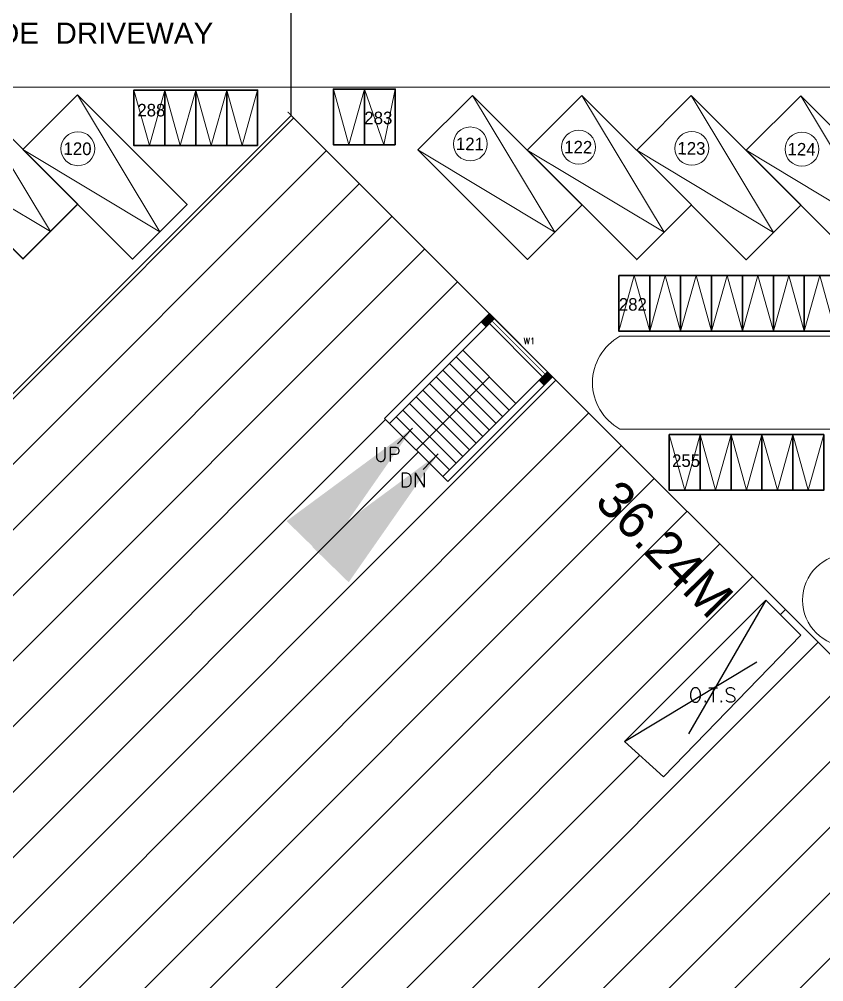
# Model space of a CAD drawing. Header units: metres. Extents: x 43 to 977, y 102 to 459.
# Drawn here: x 117.46 to 143.5, y 332.42 to 363.57 of the extents above; entities that cross this region are included whole.
import ezdxf

# ---------------------------------------------------------------- set-up
doc = ezdxf.new("R2010")
doc.units = ezdxf.units.M
doc.header["$MEASUREMENT"] = 0
doc.header["$PDMODE"] = 3
doc.linetypes.add('HIDDEN', pattern=[0.375, 0.25, -0.125])
doc.layers.get('0').update_dxf_attribs({"lineweight": 0})
doc.layers.get('Defpoints').update_dxf_attribs({"lineweight": 0})
for name, color, linetype, lineweight in [('6A', 30, 'Continuous', 0), ('BLK_1_LVL_0_BLDG_FOOT_PRINT', 4, 'Continuous', 35), ('BLK_1_LVL_0_REAR_SETBACK', 4, 'Continuous', 35), ('Column', 1, 'Continuous', 0), ('FLOOR-GROUND', 231, 'Continuous', 0), ('HAT', 1, 'Continuous', 0), ('hatch', 7, 'Continuous', 0), ('ILAND', 7, 'Continuous', 0), ('PARKING_SLOT', 4, 'Continuous', 35), ('Staircase', 140, 'Continuous', 0), ('TE', 9, 'Continuous', 0), ('TEXT', 130, 'Continuous', 0), ('TWO_WHEELER_PARKING', 4, 'Continuous', 35), ('WALL', 7, 'Continuous', 0), ('WIN', 13, 'Continuous', 0)]:
    doc.layers.add(name, color=color, linetype=linetype, lineweight=lineweight)
doc.styles.add('AR', font='arial.ttf')
doc.styles.add('ARIAL NARROW', font='')
doc.styles.get("Standard").update_dxf_attribs({"font": 'romans.shx'})
doc.styles.add('visa', font='swissc.ttf')
doc.styles.get('ARIAL NARROW').set_extended_font_data('Lydian BT')
doc.dimstyles.new('Copy of S-2', dxfattribs={"dimtxt": 10.5, "dimasz": 5, "dimexe": 2, "dimexo": 50, "dimgap": 5, "dimtad": 0, "dimtoh": 1, "dimdec": 1, "dimzin": 0, "dimdsep": 46, "dimlunit": 4, "dimtxsty": 'ARIAL NARROW', "dimcen": 0.09, "dimdle": 3, "dimse1": 1, "dimse2": 1, "dimclrd": 35, "dimclre": 35, "dimclrt": 5, "dimadec": 0, "dimazin": 0, "dimtfac": 1, "dimtdec": 1, "dimtofl": 0, "dimtmove": 0, "dimatfit": 3, "dimfxl": 0, "dimtolj": 1, "dimtzin": 0, "dimarcsym": 0})
doc.dimstyles.new('o3', dxfattribs={"dimscale": 0.23, "dimtxt": 0.9, "dimasz": 1, "dimexe": 5, "dimexo": 9, "dimgap": 0.23, "dimtad": 0, "dimzin": 3, "dimdsep": 46, "dimtxsty": 'visa', "dimblk": 'ARCHTICK', "dimcen": 0.09, "dimse1": 1, "dimse2": 1, "dimclrd": 7, "dimclre": 256, "dimclrt": 7, "dimadec": 0, "dimazin": 0, "dimtfac": 0.23, "dimtofl": 0, "dimtmove": 2, "dimatfit": 1, "dimldrblk": 'ARCHTICK', "dimfxl": 0, "dimtolj": 1, "dimtzin": 0, "dimarcsym": 0})
pattern_1 = [(135, (5503.177018, 1924.4364394), (0.0022447263868, 0.0022447263868), [])]

# ---------------------------------------------------------------- blocks, each defined once
blk = doc.blocks.new('_ArchTick')
at = {"color": 0, "const_width": 0.15}
blk.add_lwpolyline([(-0.5, -0.5), (0.5, 0.5)], dxfattribs=at)
blk = doc.blocks.new('*D26')
at = {"layer": 'Defpoints', "color": 0, "lineweight": 30}
for p in [(126.261, 397.718), (126.261, 397.718), (126.261, 360.461)]:
    blk.add_point(p, dxfattribs=at)
at = {"layer": 'WALL', "color": 7, "lineweight": -2}
for p, q in [((126.261, 397.718), (126.261, 379.44)), ((126.261, 360.461), (126.261, 378.739))]:
    blk.add_line(p, q, dxfattribs=at)
at = {"layer": 'WALL', "color": 7, "lineweight": -2, "xscale": 0.23, "yscale": 0.23, "zscale": 0.23}
for p, rotation in [((126.261, 397.718), 90), ((126.261, 360.461), 270)]:
    blk.add_blockref('_ArchTick', p, dxfattribs=dict(at, rotation=rotation))
at = {"layer": 'WALL', "color": 7, "insert": (126.261, 379.089), "char_height": 0.207, "attachment_point": 5, "rotation": 90, "style": 'visa'}
blk.add_mtext('\\A1;37.26', dxfattribs=at)

msp = doc.modelspace()

# ---------------------------------------------------------------- hatches: boundary and pattern name
at = {"layer": 'hatch'}
h = msp.add_hatch(dxfattribs=at)
h.set_pattern_fill('ANSI31', color=256, scale=0.025396, angle=90, style=0)
h.set_pattern_definition(pattern_1)
h.paths.add_polyline_path([(132.4078, 353.7759), (132.56942, 353.61428), (132.83879, 353.88365), (132.67717, 354.04527)])
h = msp.add_hatch(dxfattribs=at)
h.set_pattern_fill('ANSI31', color=256, scale=0.025396, angle=90, style=0)
h.set_pattern_definition(pattern_1)
h.paths.add_polyline_path([(132.4078, 353.7759), (132.56942, 353.61428), (132.83879, 353.88365), (132.67717, 354.04527)])
h = msp.add_hatch(dxfattribs=at)
h.set_pattern_fill('ANSI31', color=256, scale=0.025396, angle=90, style=0)
h.set_pattern_definition([(135, (5505.057833, 1922.5556242), (0.0022447263868, 0.0022447263868), [])])
h.paths.add_polyline_path([(134.28861, 351.89509), (134.45023, 351.73347), (134.7196, 352.00284), (134.55798, 352.16446)])
h = msp.add_hatch(dxfattribs=at)
h.set_pattern_fill('ANSI31', color=256, scale=0.025396, angle=90, style=0)
h.set_pattern_definition([(135, (5505.057833, 1922.5556242), (0.0022447263868, 0.0022447263868), [])])
h.paths.add_polyline_path([(134.28861, 351.89509), (134.45023, 351.73347), (134.7196, 352.00284), (134.55798, 352.16446)])
at = {"layer": 'TE', "ltscale": 45}
h = msp.add_hatch(dxfattribs=at)
h.set_pattern_fill('ANSI31', color=256, scale=12)
h.set_pattern_definition([(45, (-323199.068, -35507.0351), (-1.060660172, 1.060660172), [])])
h.paths.add_polyline_path([(91.17815, 277.58731, -0.06867483), (95.0402, 295.19823), (100.58273, 292.62276), (100.50862, 292.46327), (100.71367, 292.36799), (100.78778, 292.52747), (100.80896, 292.57304), (101.73002, 294.55521), (101.45661, 294.68225), (101.18321, 294.80929), (100.90981, 294.93633), (100.63641, 295.06338), (100.36301, 295.19042), (100.08961, 295.31746), (99.8162, 295.44451), (99.5428, 295.57155), (99.2694, 295.69859), (98.996, 295.82563), (98.7226, 295.95268), (98.44919, 296.07972), (97.52813, 294.09756), (95.05764, 295.24553, -0.01776211), (96.83528, 299.57873, -0.00085724), (96.92883, 299.78459), (102.87588, 297.02115), (102.26995, 295.71716), (101.99655, 295.84421), (101.72315, 295.97125), (101.44974, 296.09829), (101.17634, 296.22534), (100.90294, 296.35238), (100.62954, 296.47942), (100.35614, 296.60646), (100.08273, 296.73351), (99.80933, 296.86055), (99.53593, 296.98759), (99.26253, 297.11464), (98.98913, 297.24168), (98.57624, 296.35312), (98.84964, 296.22608), (99.12304, 296.09904), (99.39644, 295.97199), (99.66984, 295.84495), (99.94325, 295.71791), (100.21665, 295.59086), (100.49005, 295.46382), (100.76345, 295.33678), (101.03685, 295.20974), (101.31026, 295.08269), (101.58366, 294.95565), (101.85706, 294.82861), (102.26995, 295.71716), (102.87588, 297.02115), (96.92883, 299.78459, -0.02864471), (100.45195, 306.46156, -0.03969234), (107.60905, 316.87769, -0.00203914), (108.02069, 317.38109, -0.00474974), (108.99534, 318.54052, -0.01761821), (112.79819, 322.67404), (100.6364, 334.83589), (126.26147, 360.46096), (132.67717, 354.04527), (132.51614, 353.88424), (132.4078, 353.7759), (129.28314, 350.65124), (129.44476, 350.48962), (130.30436, 349.63003), (131.16395, 348.77043), (131.32557, 348.60881), (134.7196, 352.00284), (151.88655, 334.83589), (139.73598, 322.68532, -0.07802899), (154.40021, 302.09226, -0.0779781), (162.04496, 278.01254), (162.04759, 277.99595), (162.04759, 262.35059), (157.10482, 262.35099), (157.10482, 262.12488), (157.10482, 259.71304), (157.40629, 259.71304), (157.70777, 259.71304), (158.00925, 259.71304), (158.31073, 259.71304), (158.6122, 259.71304), (158.91368, 259.71304), (159.21516, 259.71304), (159.51663, 259.71304), (159.81811, 259.71304), (160.11959, 259.71304), (160.42107, 259.71304), (160.72254, 259.71304), (160.72254, 260.5826), (160.72254, 262.12459), (162.04759, 262.12448), (162.04759, 257.22585), (160.72254, 257.22585), (160.72254, 259.41156), (160.42107, 259.41156), (160.11959, 259.41156), (159.81811, 259.41156), (159.51663, 259.41156), (159.21516, 259.41156), (158.91368, 259.41156), (158.6122, 259.41156), (158.31073, 259.41156), (158.00925, 259.41156), (157.70777, 259.41156), (157.40629, 259.41156), (157.10482, 259.41156), (157.10482, 257.22585), (157.10482, 256.99974), (162.04759, 256.99974), (162.04759, 239.64703), (133.49294, 239.64703), (119.21746, 239.64703), (104.49117, 239.64703), (103.27278, 239.64703), (102.05314, 239.64703), (91.17815, 239.64703), (91.17815, 248.78965), (95.74946, 248.78965), (95.74946, 249.01822), (95.74946, 249.02158), (95.74946, 250.23724), (95.74946, 251.45289), (95.74946, 251.45625), (95.74946, 251.68482), (91.17815, 251.68482)])
h.paths.add_polyline_path([(102.32816, 260.21923), (102.70506, 256.68827), (149.82721, 256.68827), (149.93199, 257.36773, 0.19162182), (135.92656, 309.22222), (130.41311, 309.19492), (130.41801, 303.28228), (122.11427, 303.28228), (122.10941, 309.16642), (116.60112, 309.21609, 0.18139381), (102.32816, 260.21923)], flags=16)
h.paths.add_polyline_path([(112.38592, 270.03447), (112.38592, 266.4629), (131.9988, 266.4629), (131.9988, 270.03447)], flags=0)
h.paths.add_polyline_path([(123.47763, 285.64241), (123.47763, 283.20184), (128.64004, 283.20184), (128.64004, 285.64241)], flags=8)
h.paths.add_polyline_path([(121.03609, 282.76555), (121.03609, 280.30227), (130.15144, 280.30227), (130.15144, 282.76555)], flags=8)
h.paths.add_polyline_path([(122.93749, 279.78343), (122.93749, 277.32015), (128.50666, 277.32015), (128.50666, 279.78343)], flags=8)
h.paths.add_polyline_path([(112.38883, 270.08228), (112.38883, 266.83846), (131.74515, 266.83846), (131.74515, 270.08228)], flags=8)
h.paths.add_polyline_path([(122.11536, 317.9793), (122.11536, 312.55271), (122.16561, 312.55271), (130.07939, 312.55271), (130.12963, 312.55271), (130.12963, 317.9793), (130.07939, 317.9793), (127.96905, 317.9793), (127.96905, 317.67782), (127.96905, 317.37634), (127.96905, 317.07486), (127.96905, 316.77339), (127.96905, 316.47191), (127.96905, 316.17043), (127.96905, 315.86895), (127.96905, 315.56748), (127.96905, 315.266), (127.96905, 314.96452), (127.96905, 314.66305), (127.96905, 314.36157), (130.07939, 314.36157), (130.07939, 312.55271), (122.16561, 312.55271), (122.16561, 314.36157), (124.27595, 314.36157), (124.27595, 314.66305), (124.27595, 314.96452), (124.27595, 315.266), (124.27595, 315.56748), (124.27595, 315.86895), (124.27595, 316.17043), (124.27595, 316.47191), (124.27595, 316.77339), (124.27595, 317.07486), (124.27595, 317.37634), (124.27595, 317.67782), (124.27595, 317.9793), (122.16561, 317.9793)], flags=16)
h.paths.add_polyline_path([(123.20216, 314.96452), (122.96144, 315.266), (122.72073, 314.96452), (122.96144, 314.96452)], flags=0)
h.paths.add_polyline_path([(129.52427, 314.96452), (129.28355, 315.266), (129.04284, 314.96452), (129.28355, 314.96452)], flags=0)
h.paths.add_polyline_path([(129.28355, 314.96452), (129.28355, 315.266), (129.52427, 314.96452)], flags=0)
h.paths.add_polyline_path([(137.04442, 340.1963), (138.30419, 339.05243), (142.755, 343.6442), (141.62366, 344.77554)], flags=16)
h.paths.add_polyline_path([(151.72332, 292.57304), (151.74449, 292.52747), (151.8186, 292.36799), (152.02365, 292.46327), (151.94954, 292.62276), (151.92837, 292.66832), (152.27012, 292.82713), (152.54352, 292.95417), (152.81692, 293.08121), (153.09033, 293.20826), (153.36373, 293.3353), (153.63713, 293.46234), (153.91053, 293.58938), (154.18393, 293.71643), (154.45734, 293.84347), (154.73074, 293.97051), (155.00414, 294.09756), (154.08308, 296.07972), (153.80968, 295.95268), (153.53627, 295.82563), (153.26287, 295.69859), (152.98947, 295.57155), (152.71607, 295.44451), (152.44267, 295.31746), (152.16926, 295.19042), (151.89586, 295.06338), (151.62246, 294.93633), (151.34906, 294.80929), (150.80225, 294.55521)], flags=16)
h.paths.add_polyline_path([(126.81382, 247.18969), (127.04239, 247.18969), (129.4737, 247.18969), (129.70226, 247.18969), (129.70226, 247.57064), (129.70226, 251.60863), (129.70226, 251.98957), (129.4737, 251.98957), (128.25804, 251.98957), (127.04239, 251.98957), (126.81382, 251.98957), (126.81382, 251.60863), (126.81382, 247.57064)], flags=16)
h.paths.add_polyline_path([(127.04239, 247.41826), (129.4737, 247.41826), (129.4737, 247.57064), (129.4737, 248.63728), (129.4737, 248.94203), (129.4737, 249.24678), (129.4737, 249.55154), (129.4737, 249.85629), (129.4737, 250.16105), (129.4737, 250.4658), (129.4737, 250.77056), (129.4737, 251.07531), (129.4737, 251.38006), (129.4737, 251.60863), (129.4737, 251.68482), (128.25804, 251.68482), (127.04239, 251.68482), (127.04239, 251.60863), (127.04239, 251.38006), (127.04239, 251.07531), (127.04239, 250.77056), (127.04239, 250.4658), (127.04239, 250.16105), (127.04239, 249.85629), (127.04239, 249.55154), (127.04239, 249.24678), (127.04239, 248.94203), (127.04239, 248.63728), (127.04239, 247.57064)], flags=0)
h.paths.add_polyline_path([(150.67521, 294.82861), (150.94861, 294.95565), (151.22202, 295.08269), (151.49542, 295.20974), (151.76882, 295.33678), (152.04222, 295.46382), (152.31562, 295.59086), (152.58903, 295.71791), (152.86243, 295.84495), (153.13583, 295.97199), (153.40923, 296.09904), (153.68263, 296.22608), (153.95604, 296.35312), (153.54315, 297.24168), (153.26974, 297.11464), (152.99634, 296.98759), (152.72294, 296.86055), (152.44954, 296.73351), (152.17614, 296.60646), (151.90273, 296.47942), (151.62933, 296.35238), (151.35593, 296.22534), (151.08253, 296.09829), (150.80913, 295.97125), (150.53572, 295.84421), (150.26232, 295.71716)], flags=16)
h.paths.add_polyline_path([(119.14222, 245.81118), (119.14222, 244.38956), (132.5248, 244.38956), (132.5248, 245.81118)], flags=8)
h.paths.add_polyline_path([(120.87811, 325.04393), (120.87811, 323.59813), (131.45718, 323.59813), (131.45718, 325.04393)], flags=8)
h.paths.add_polyline_path([(155.59975, 262.1032), (155.59975, 261.16488), (156.99012, 261.16488), (156.99012, 262.1032)], flags=8)
h.paths.add_polyline_path([(124.62103, 315.90543), (124.93297, 315.90164), (124.96243, 318.32239), (124.65049, 318.32619)], flags=8)
h.paths.add_polyline_path([(124.35845, 319.0436), (124.35845, 318.40467), (125.3052, 318.40467), (125.3052, 319.0436)], flags=8)
h.paths.add_polyline_path([(102.38741, 295.88713), (102.38741, 295.2482), (103.33415, 295.2482), (103.33415, 295.88713)], flags=8)
h.paths.add_polyline_path([(139.07243, 342.05004), (139.07243, 341.34413), (140.95517, 341.34413), (140.95517, 342.05004)], flags=8)
h.paths.add_polyline_path([(149.99781, 294.93199), (150.13591, 294.65226), (152.30671, 295.72397), (152.1686, 296.00371)], flags=8)
h.paths.add_polyline_path([(149.36752, 295.88713), (149.36752, 295.2482), (150.31426, 295.2482), (150.31426, 295.88713)], flags=8)
h.paths.add_polyline_path([(96.19098, 249.99332), (96.19098, 249.28252), (97.24423, 249.28252), (97.24423, 249.99332)], flags=8)
h.paths.add_polyline_path([(96.19098, 251.17113), (96.19098, 250.46032), (97.22202, 250.46032), (97.22202, 251.17113)], flags=8)
h.paths.add_polyline_path([(127.40294, 252.84202), (127.40294, 252.36814), (128.10511, 252.36814), (128.10511, 252.84202)], flags=8)
h.paths.add_polyline_path([(128.63818, 252.84202), (128.63818, 252.36814), (129.32555, 252.36814), (129.32555, 252.84202)], flags=8)
h.paths.add_polyline_path([(128.91161, 349.84542), (128.91161, 349.13461), (129.96486, 349.13461), (129.96486, 349.84542)], flags=8)
h.paths.add_polyline_path([(129.74444, 349.01258), (129.74444, 348.30178), (130.77548, 348.30178), (130.77548, 349.01258)], flags=8)
h.paths.add_polyline_path([(124.7363, 241.53012), (124.7282, 239.68268), (130.49853, 239.65737), (130.50663, 241.50481)], flags=8)
h.paths.add_polyline_path([(107.06265, 331.42937), (105.73906, 330.14048), (109.61309, 326.16216), (110.93668, 327.45105)], flags=8)
h.paths.add_polyline_path([(111.9074, 345.83379), (113.16327, 344.47883), (117.40012, 348.40584), (116.14424, 349.7608)], flags=8)
h.paths.add_polyline_path([(136.99224, 349.09609), (135.67836, 347.79732), (139.73953, 343.68889), (141.05342, 344.98767)], flags=8)
h.paths.add_polyline_path([(160.14384, 264.91492), (161.99129, 264.90682), (162.01663, 270.68364), (160.16918, 270.69174)], flags=8)
h.paths.add_polyline_path([(94.46202, 311.65734), (94.46202, 310.42534), (103.43465, 310.42534), (103.43465, 311.65734)], flags=24)
h.paths.add_polyline_path([(100.36367, 296.00371), (100.22556, 295.72397), (102.39636, 294.65226), (102.53446, 294.93199)], flags=24)
h.paths.add_polyline_path([(156.97285, 259.2463), (156.98812, 258.93471), (159.40615, 259.05321), (159.39088, 259.36481)], flags=24)
h.paths.add_polyline_path([(102.91115, 238.99912), (103.61826, 238.99912), (103.61826, 240.97791), (102.91115, 240.97791)], flags=24)
h.paths.add_polyline_path([(90.72716, 254.00341), (92.57461, 253.99531), (92.59995, 259.77213), (90.7525, 259.78023)], flags=24)
h.paths.add_polyline_path([(97.73608, 301.95905), (99.29731, 300.97128), (102.38858, 305.85725), (100.82734, 306.84501)], flags=24)
h.paths.add_polyline_path([(157.6124, 290.06676), (159.26803, 290.88652), (156.70254, 296.06791), (155.04691, 295.24815)], flags=24)
h.paths.add_polyline_path([(142.83889, 328.3919), (144.09477, 327.03695), (148.16738, 330.81173), (146.9115, 332.16669)], flags=24)

# ---------------------------------------------------------------- linework, layer by layer
at = {"layer": 'BLK_1_LVL_0_BLDG_FOOT_PRINT', "color": 1, "lineweight": 35}
msp.add_lwpolyline([(126.2631, 360.46096), (100.63803, 334.83589), (112.79982, 322.67404, 0.02441008), (107.61068, 316.87769, 0.03969234), (100.45358, 306.46156, 0.11653594), (91.17978, 277.58731), (91.17978, 239.64703), (162.05085, 239.64703), (162.04922, 277.99595, 0.15701398), (139.73761, 322.68532), (151.88818, 334.83589)], format="xyb", close=True, dxfattribs=at)
at = {"layer": 'BLK_1_LVL_0_REAR_SETBACK', "color": 11, "lineweight": 35, "ltscale": 20}
msp.add_lwpolyline([(177.50114, 397.7196), (82.32691, 397.7196), (82.32691, 334.83589), (100.63803, 334.83589), (126.2631, 360.46096), (151.88818, 334.83589), (177.21386, 334.83589), (177.21386, 376.99535)], close=True, dxfattribs=at)
at = {"layer": 'Column'}
for points in [[(132.4078, 353.7759), (132.67717, 354.04527), (132.83879, 353.88365), (132.56942, 353.61428), (132.4078, 353.7759)], [(132.4078, 353.7759), (132.67717, 354.04527), (132.83879, 353.88365), (132.56942, 353.61428), (132.4078, 353.7759)], [(134.28861, 351.89509), (134.55798, 352.16446), (134.7196, 352.00284), (134.45023, 351.73347), (134.28861, 351.89509)], [(134.28861, 351.89509), (134.55798, 352.16446), (134.7196, 352.00284), (134.45023, 351.73347), (134.28861, 351.89509)]]:
    msp.add_lwpolyline(points, dxfattribs=at)
at = {"layer": 'FLOOR-GROUND', "color": 101, "ltscale": 20}
for points in [[(128.62731, 359.50873), (127.62731, 359.50873), (127.62731, 361.30873), (128.62731, 361.30873)], [(129.62731, 359.50873), (128.62731, 359.50873), (128.62731, 361.30873), (129.62731, 361.30873)], [(122.17186, 359.47952), (121.17186, 359.47952), (121.17186, 361.27952), (122.17186, 361.27952)], [(123.17186, 359.47952), (122.17186, 359.47952), (122.17186, 361.27952), (123.17186, 361.27952)], [(124.17186, 359.47952), (123.17186, 359.47952), (123.17186, 361.27952), (124.17186, 361.27952)], [(125.17186, 359.47952), (124.17186, 359.47952), (124.17186, 361.27952), (125.17186, 361.27952)], [(138.86485, 353.47458), (137.86485, 353.47458), (137.86485, 355.27458), (138.86485, 355.27458)], [(139.86485, 353.47458), (138.86485, 353.47458), (138.86485, 355.27458), (139.86485, 355.27458)], [(140.86485, 353.47458), (139.86485, 353.47458), (139.86485, 355.27458), (140.86485, 355.27458)], [(141.86485, 353.47458), (140.86485, 353.47458), (140.86485, 355.27458), (141.86485, 355.27458)], [(142.86485, 353.47458), (141.86485, 353.47458), (141.86485, 355.27458), (142.86485, 355.27458)], [(143.86485, 353.47458), (142.86485, 353.47458), (142.86485, 355.27458), (143.86485, 355.27458)], [(139.49592, 348.32962), (138.49592, 348.32962), (138.49592, 350.12962), (139.49592, 350.12962)], [(140.49592, 348.32962), (139.49592, 348.32962), (139.49592, 350.12962), (140.49592, 350.12962)], [(141.49592, 348.32962), (140.49592, 348.32962), (140.49592, 350.12962), (141.49592, 350.12962)], [(142.49592, 348.32962), (141.49592, 348.32962), (141.49592, 350.12962), (142.49592, 350.12962)], [(143.49592, 348.32962), (142.49592, 348.32962), (142.49592, 350.12962), (143.49592, 350.12962)]]:
    msp.add_lwpolyline(points, close=True, dxfattribs=at)
at = {"layer": 'FLOOR-GROUND', "color": 140, "ltscale": 20}
for points in [[(117.58128, 355.81496), (119.34933, 357.58301), (115.80575, 361.12659), (114.0377, 359.35854), (117.58128, 355.81496)], [(121.12112, 355.81122), (122.88917, 357.57926), (119.34558, 361.12285), (117.57754, 359.3548), (121.12112, 355.81122)], [(133.90517, 355.79624), (135.67322, 357.56429), (132.12964, 361.10787), (130.36159, 359.33982), (133.90517, 355.79624)], [(137.44501, 355.7925), (139.21306, 357.56054), (135.66948, 361.10412), (133.90143, 359.33608), (137.44501, 355.7925)], [(140.98485, 355.78875), (142.7529, 357.5568), (139.20931, 361.10038), (137.44127, 359.33233), (140.98485, 355.78875)], [(144.52469, 355.78501), (146.29273, 357.55305), (142.74915, 361.09664), (140.98111, 359.32859), (144.52469, 355.78501)]]:
    msp.add_lwpolyline(points, dxfattribs=at)
at = {"layer": 'HAT', "linetype": 'HIDDEN', "lineweight": 25, "ltscale": 20}
for p, q in [((141.62366, 344.77554), (138.30419, 339.05243)), ((137.04442, 340.1963), (142.755, 343.6442))]:
    msp.add_line(p, q, dxfattribs=at)
at = {"layer": 'PARKING_SLOT', "color": 30, "lineweight": 35, "ltscale": 20}
for points in [[(115.8045, 361.12535), (114.03646, 359.3573), (117.58004, 355.81372), (119.34808, 357.58176)], [(119.34434, 361.1216), (117.57629, 359.35355), (121.11988, 355.80997), (122.88792, 357.57802)], [(132.12964, 361.10787), (130.36159, 359.33982), (133.90517, 355.79624), (135.67322, 357.56429)], [(135.66948, 361.10412), (133.90143, 359.33608), (137.44501, 355.7925), (139.21306, 357.56054)], [(139.20931, 361.10038), (137.44127, 359.33233), (140.98485, 355.78875), (142.7529, 357.5568)], [(142.74915, 361.09664), (140.98111, 359.32859), (144.52469, 355.78501), (146.29273, 357.55305)]]:
    msp.add_lwpolyline(points, close=True, dxfattribs=at)
at = {"layer": 'Staircase'}
for p, q in [((131.5997, 352.64456), (133.31889, 350.92537)), ((131.81519, 352.86006), (133.53439, 351.14086)), ((131.3842, 352.42907), (133.1034, 350.70987)), ((132.67479, 352.00046), (130.30436, 349.63003)), ((130.95322, 351.99808), (132.67241, 350.27889)), ((131.16871, 352.21357), (132.8879, 350.49438)), ((130.73772, 351.78259), (132.45692, 350.06339)), ((130.30673, 351.3516), (132.02593, 349.6324)), ((130.52223, 351.56709), (132.24142, 349.8479)), ((130.09124, 351.13611), (131.81044, 349.41691)), ((129.87575, 350.92061), (131.59494, 349.20142)), ((129.44476, 350.48962), (131.16395, 348.77043)), ((129.66025, 350.70512), (131.37945, 348.98592))]:
    msp.add_line(p, q, dxfattribs=at)
at = {"layer": 'TWO_WHEELER_PARKING', "color": 2, "lineweight": 35, "ltscale": 20}
for points in [[(128.62731, 359.50873), (127.62731, 359.50873), (127.62731, 361.30873), (128.62731, 361.30873)], [(129.62731, 359.50873), (128.62731, 359.50873), (128.62731, 361.30873), (129.62731, 361.30873)], [(122.17186, 359.47952), (121.17186, 359.47952), (121.17186, 361.27952), (122.17186, 361.27952)], [(123.17186, 359.47952), (122.17186, 359.47952), (122.17186, 361.27952), (123.17186, 361.27952)], [(124.17186, 359.47952), (123.17186, 359.47952), (123.17186, 361.27952), (124.17186, 361.27952)], [(125.17186, 359.47952), (124.17186, 359.47952), (124.17186, 361.27952), (125.17186, 361.27952)], [(136.86485, 355.27458), (137.86485, 355.27458), (137.86485, 353.47458), (136.86485, 353.47458)], [(137.86485, 355.27458), (138.86485, 355.27458), (138.86485, 353.47458), (137.86485, 353.47458)], [(138.86485, 355.27458), (139.86485, 355.27458), (139.86485, 353.47458), (138.86485, 353.47458)], [(139.86485, 355.27458), (140.86485, 355.27458), (140.86485, 353.47458), (139.86485, 353.47458)], [(140.86485, 355.27458), (141.86485, 355.27458), (141.86485, 353.47458), (140.86485, 353.47458)], [(141.86485, 355.27458), (142.86485, 355.27458), (142.86485, 353.47458), (141.86485, 353.47458)], [(142.86485, 355.27458), (143.86485, 355.27458), (143.86485, 353.47458), (142.86485, 353.47458)], [(138.49592, 350.12962), (139.49592, 350.12962), (139.49592, 348.32962), (138.49592, 348.32962)], [(139.49592, 350.12962), (140.49592, 350.12962), (140.49592, 348.32962), (139.49592, 348.32962)], [(140.49592, 350.12962), (141.49592, 350.12962), (141.49592, 348.32962), (140.49592, 348.32962)], [(141.49592, 350.12962), (142.49592, 350.12962), (142.49592, 348.32962), (141.49592, 348.32962)], [(142.49592, 350.12962), (143.49592, 350.12962), (143.49592, 348.32962), (142.49592, 348.32962)]]:
    msp.add_lwpolyline(points, close=True, dxfattribs=at)
at = {"layer": 'WALL', "ltscale": 20}
for p, q in [((159.52553, 361.36827), (104.08463, 361.36827)), ((127.62731, 361.30873), (128.12731, 359.50873)), ((128.12731, 359.50873), (128.62731, 361.30873)), ((128.62731, 361.30873), (129.25961, 359.50873)), ((129.25961, 359.50873), (129.62731, 361.30873)), ((118.4653, 356.69898), (115.80575, 361.12659)), ((122.00514, 356.69524), (119.34558, 361.12285)), ((121.17186, 361.27952), (121.67186, 359.47952)), ((121.67186, 359.47952), (122.17186, 361.27952)), ((122.17186, 361.27952), (122.67186, 359.47952)), ((122.67186, 359.47952), (123.17186, 361.27952)), ((123.17186, 361.27952), (123.67186, 359.47952)), ((123.67186, 359.47952), (124.17186, 361.27952)), ((124.17186, 361.27952), (124.67186, 359.47952)), ((124.67186, 359.47952), (125.17186, 361.27952)), ((134.7892, 356.68026), (132.12964, 361.10787)), ((138.32904, 356.67652), (135.66948, 361.10412)), ((141.86887, 356.67277), (139.20931, 361.10038)), ((145.40871, 356.66903), (142.74915, 361.09664)), ((114.0377, 359.35854), (118.4653, 356.69898)), ((117.57754, 359.3548), (122.00514, 356.69524)), ((130.36159, 359.33982), (134.7892, 356.68026)), ((133.90143, 359.33608), (138.32904, 356.67652)), ((137.44127, 359.33234), (141.86887, 356.67277)), ((140.98111, 359.32859), (145.40871, 356.66903)), ((136.86485, 353.47458), (137.36485, 355.27458)), ((137.36485, 355.27458), (137.86485, 353.47458)), ((137.86485, 353.47458), (138.36485, 355.27458)), ((138.36485, 355.27458), (138.86485, 353.47458)), ((138.86485, 353.47458), (139.36485, 355.27458)), ((139.36485, 355.27458), (139.86485, 353.47458)), ((139.86485, 353.47458), (140.36485, 355.27458)), ((140.36485, 355.27458), (140.86485, 353.47458)), ((140.86485, 353.47458), (141.36485, 355.27458)), ((141.36485, 355.27458), (141.86485, 353.47458)), ((141.86485, 353.47458), (142.36485, 355.27458)), ((142.36485, 355.27458), (142.86485, 353.47458)), ((142.86485, 353.47458), (143.36485, 355.27458)), ((143.36485, 355.27458), (143.86485, 353.47458)), ((164.03926, 353.30952), (136.89647, 353.30952)), ((164.0423, 350.30952), (136.89647, 350.30952)), ((138.49592, 350.12962), (138.99592, 348.32962)), ((138.99592, 348.32962), (139.49592, 350.12962)), ((139.49592, 350.12962), (139.99592, 348.32962)), ((139.99592, 348.32962), (140.49592, 350.12962)), ((140.49592, 350.12962), (140.99592, 348.32962)), ((140.99592, 348.32962), (141.49592, 350.12962)), ((141.49592, 350.12962), (141.99592, 348.32962)), ((141.99592, 348.32962), (142.49592, 350.12962)), ((142.49592, 350.12962), (142.99592, 348.32962)), ((142.99592, 348.32962), (143.49592, 350.12962))]:
    msp.add_line(p, q, dxfattribs=at)
at = {"layer": 'WALL'}
for p, q in [((129.28314, 350.65124), (132.51614, 353.88424)), ((129.44476, 350.48962), (132.67776, 353.72262)), ((131.16395, 348.77043), (134.39695, 352.00343)), ((131.32557, 348.60881), (134.72019, 352.00343)), ((129.44476, 350.48962), (129.28314, 350.65124)), ((131.16395, 348.77043), (131.32557, 348.60881))]:
    msp.add_line(p, q, dxfattribs=at)
at = {"layer": 'WALL', "color": 230}
for points in [[(139.73598, 322.68532), (151.88655, 334.83589), (126.26147, 360.46096), (100.6364, 334.83589), (112.79819, 322.67404)], [(137.04442, 340.1963), (138.30419, 339.05243), (142.755, 343.6442), (141.62366, 344.77554), (137.04442, 340.1963)]]:
    msp.add_lwpolyline(points, dxfattribs=at)
at = {"layer": 'WALL'}
for centre in [(132.05681, 359.53471), (119.35772, 359.38076), (135.56216, 359.43125), (139.22594, 359.39189), (142.79111, 359.36295)]:
    msp.add_circle(centre, 0.54886, dxfattribs=at)
at = {"layer": 'WALL', "ltscale": 20}
for centre, radius, start, end in [((137.72515, 351.80952), 1.71368, 118.918562, 241.081438), ((144.31059, 344.77298), 1.5, 90, 270)]:
    msp.add_arc(centre, radius, start, end, dxfattribs=at)
at = {"layer": 'WIN'}
for p, q in [((132.51614, 353.88424), (134.39695, 352.00343)), ((134.72019, 352.00343), (132.67776, 354.04586))]:
    msp.add_line(p, q, dxfattribs=at)
at = {"layer": 'WIN', "const_width": 0.0254}
msp.add_lwpolyline([(132.7604, 353.80527), (134.4796, 352.08607)], dxfattribs=at)

# ---------------------------------------------------------------- texts
at = {"layer": '6A', "style": 'AR'}
msp.add_text('3.00M  WIDE  DRIVEWAY', height=0.6856969, dxfattribs=at).set_placement((112.40426, 362.77749))
at = {"layer": 'TEXT', "style": 'ARIAL NARROW'}
for s, p in [('288', (121.281, 360.42547)), ('283', (128.62731, 360.17406)), ('282', (136.86485, 354.13991)), ('255', (138.58733, 349.08211))]:
    msp.add_text(s, height=0.406339, dxfattribs=at).set_placement(p)
for s, height, rotation, p in [('121', 0.406339, 359.325437, (131.58889, 359.33801)), ('120', 0.406339, 359.325437, (118.88979, 359.18405)), ('122', 0.406339, 359.325437, (135.09424, 359.23454)), ('123', 0.406339, 359.325437, (138.75802, 359.19518)), ('124', 0.406339, 359.325437, (142.32319, 359.16625)), ('36.24M', 1.2, 314.668608, (136.0439, 347.91052))]:
    msp.add_text(s, height=height, rotation=rotation, dxfattribs=at).set_placement(p)
at = {"layer": 'WALL'}
msp.add_text('W1', height=0.203169, dxfattribs=at).set_placement((133.77965, 353.05428))
at = {"layer": 'WIN', "lineweight": 9}
for s, height, p in [('UP', 0.469553, (128.94153, 349.25739)), ('DN', 0.469553, (129.77436, 348.42456)), ('O.T.S', 0.464504, (139.12447, 341.46789))]:
    msp.add_text(s, height=height, dxfattribs=at).set_placement(p)

# ---------------------------------------------------------------- dimensions: what is measured, and where the dimension line sits
at = {"layer": 'WALL'}
dim = msp.add_linear_dim(base=(126.26147, 397.71801), p1=(126.26147, 360.46096), p2=(126.26147, 397.71801), angle=90, dimstyle='o3', override={"dimpost": '\\X'}, dxfattribs=at)
dim.commit()
dim.dimension.update_dxf_attribs({"geometry": '*D26', "text_midpoint": (126.26147, 379.08949)})

# ---------------------------------------------------------------- leaders
at = {"layer": 'ILAND', "color": 5, "ltscale": 45}
for points in [[(130.18739, 350.3384), (129.69729, 349.83525)], [(131.02022, 349.50556), (130.53013, 349.00242)]]:
    msp.add_leader(points, dimstyle='Copy of S-2', override={"dimgap": 5, "dimtad": 0}, dxfattribs=at)

doc.saveas('drawing.dxf')
